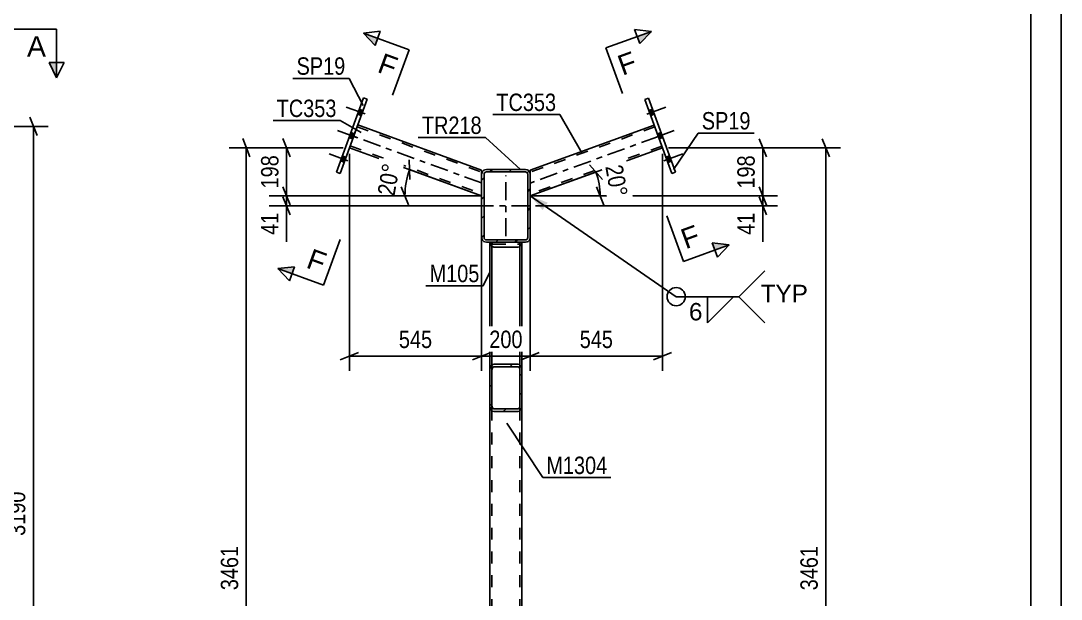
# Model space of a CAD drawing. Header units: millimetres. Extents: x 0 to 841, y 0 to 594.
# Drawn here: x 669.5 to 841, y 350.4 to 445.6 of the extents above; entities that cross this region are included whole.
import ezdxf

# ---------------------------------------------------------------- set-up
doc = ezdxf.new("R2010")
doc.units = ezdxf.units.MM
doc.linetypes.add('DXK_LINE_DOT2', pattern=[3.9198, 1.9599, -1.9599])
doc.linetypes.add('DXK_LINE_DOT3', pattern=[5.9187, 2.979, -0.9799, 0.9799, -0.9799])
doc.styles.add('Arial', font='ARIAL.TTF', dxfattribs={"height": 0.2})
doc.styles.add('Arial Narrow', font='ARIALN.TTF', dxfattribs={"height": 0.2})

# ---------------------------------------------------------------- blocks, each defined once
blk = doc.blocks.new('Unknown-122569972-1162')
at = {"color": 5, "linetype": 'Continuous'}
for p, q in [((841, 0), (841, 594)), ((836, 5), (836, 589))]:
    blk.add_line(p, q, dxfattribs=at)
blk = doc.blocks.new('Part-122569972-1460 - 1405')
at = {"linetype": 'Continuous'}
h = blk.add_hatch(dxfattribs=at)
h.set_pattern_fill('', scale=0.7, style=0, pattern_type=0)
h.set_pattern_definition([(45, (746.854, 382.2126), (-1.57154, 1.57154), [])])
h.paths.add_polyline_path([(746.85, 388.14), (746.85, 382.21), (746.9, 381.85), (747.04, 381.54), (747.25, 381.34), (747.49, 381.26), (751.49, 381.26), (751.74, 381.34), (751.95, 381.54), (752.09, 381.85), (752.13, 382.21), (752.13, 388.14), (752.09, 388.5), (751.95, 388.81), (751.74, 389.02), (751.49, 389.09), (747.49, 389.09), (747.25, 389.02), (747.04, 388.81), (746.9, 388.5)])
h.paths.add_polyline_path([(747.27, 388.48), (747.37, 388.58), (747.49, 388.61), (751.49, 388.61), (751.62, 388.58), (751.72, 388.48), (751.79, 388.32), (751.81, 388.14), (751.81, 382.21), (751.79, 382.03), (751.72, 381.88), (751.62, 381.77), (751.49, 381.74), (747.49, 381.74), (747.37, 381.77), (747.27, 381.88), (747.2, 382.03), (747.17, 382.21), (747.17, 388.14), (747.2, 388.32)])
at = {"color": 2, "linetype": 'Continuous'}
for p, q in [((746.85, 388.14), (746.85, 409.14)), ((752.13, 388.14), (752.13, 409.14)), ((746.9, 388.5), (746.85, 388.14)), ((746.85, 382.21), (746.85, 388.14)), ((747.17, 388.14), (747.2, 388.32)), ((747.17, 382.21), (747.17, 388.14)), ((747.49, 389.09), (747.25, 389.02)), ((747.37, 388.58), (747.49, 388.61)), ((747.49, 389.09), (751.49, 389.09)), ((747.49, 388.61), (751.49, 388.61)), ((751.74, 389.02), (751.49, 389.09)), ((751.49, 388.61), (751.62, 388.58)), ((751.79, 388.32), (751.81, 388.14)), ((751.81, 382.21), (751.81, 388.14)), ((752.13, 388.14), (752.09, 388.5)), ((752.13, 382.21), (752.13, 388.14)), ((746.85, 382.21), (746.9, 381.85)), ((747.2, 382.03), (747.17, 382.21)), ((747.25, 381.34), (747.49, 381.26)), ((747.49, 381.74), (747.37, 381.77)), ((747.49, 381.74), (751.49, 381.74)), ((747.49, 381.26), (751.49, 381.26)), ((751.62, 381.77), (751.49, 381.74)), ((751.49, 381.26), (751.74, 381.34)), ((751.81, 382.21), (751.79, 382.03)), ((752.09, 381.85), (752.13, 382.21))]:
    blk.add_line(p, q, dxfattribs=at)
at = {"color": 7, "linetype": 'DXK_LINE_DOT2'}
for p, q in [((746.85, 409.14), (752.13, 409.14)), ((746.9, 408.92), (746.87, 409.14)), ((747.17, 382.21), (747.17, 409.14)), ((747.19, 409.14), (747.2, 409.11)), ((747.49, 408.34), (747.25, 408.41)), ((747.37, 408.85), (747.49, 408.81)), ((747.49, 408.81), (751.49, 408.81)), ((747.49, 408.34), (751.49, 408.34)), ((751.49, 408.81), (751.62, 408.85)), ((751.74, 408.41), (751.49, 408.34)), ((751.81, 409.14), (751.79, 409.14)), ((751.79, 409.11), (751.79, 409.14)), ((751.81, 382.21), (751.81, 409.14)), ((752.11, 409.14), (752.09, 408.92)), ((746.85, 382.21), (746.85, 388.14)), ((752.13, 382.21), (752.13, 388.14))]:
    blk.add_line(p, q, dxfattribs=at)
for centre, radius, start, end in [((747.74, 409.12), 0.863, 192.9985, 235.0231), ((747.62, 409.2), 0.432, 192.9985, 235.0231), ((751.37, 409.2), 0.432, 304.9769, 347.0015), ((751.24, 409.12), 0.863, 304.9769, 347.0015)]:
    blk.add_arc(centre, radius, start, end, dxfattribs=at)
at = {"color": 2, "linetype": 'Continuous'}
for centre, radius, start, end in [((747.74, 388.31), 0.863, 124.9769, 167.0015), ((747.62, 388.22), 0.432, 124.9769, 167.0015), ((751.37, 388.22), 0.432, 12.9985, 55.0231), ((751.24, 388.31), 0.863, 12.9985, 55.0231), ((747.74, 382.04), 0.863, 192.9985, 235.0231), ((747.62, 382.13), 0.432, 192.9985, 235.0231), ((751.37, 382.13), 0.432, 304.9769, 347.0015), ((751.24, 382.04), 0.863, 304.9769, 347.0015)]:
    blk.add_arc(centre, radius, start, end, dxfattribs=at)
blk = doc.blocks.new('Part-122569972-1440 - 1405')
at = {"color": 7, "linetype": 'DXK_LINE_DOT2'}
for p, q in [((752.13, 409.14), (746.85, 409.14)), ((746.85, 409.14), (746.85, 381.33)), ((746.87, 409.14), (746.9, 408.92)), ((747.17, 381.33), (747.17, 409.14)), ((747.17, 409.14), (747.19, 409.14)), ((747.2, 409.11), (747.19, 409.14)), ((747.25, 408.41), (747.37, 408.37)), ((747.49, 408.81), (747.37, 408.85)), ((747.37, 408.37), (747.49, 408.34)), ((747.49, 408.81), (751.49, 408.81)), ((751.49, 408.34), (747.49, 408.34)), ((751.62, 408.85), (751.49, 408.81)), ((751.49, 408.34), (751.72, 408.41)), ((751.72, 408.41), (751.74, 408.41)), ((751.79, 409.14), (751.79, 409.11)), ((751.81, 381.33), (751.81, 409.14)), ((752.09, 408.92), (752.11, 409.14)), ((752.13, 381.33), (752.13, 409.14))]:
    blk.add_line(p, q, dxfattribs=at)
for centre, radius, start, end in [((747.74, 409.12), 0.863, 192.9985, 235.0231), ((747.62, 409.2), 0.432, 192.9985, 235.0231), ((751.37, 409.2), 0.432, 304.9769, 347.0015), ((751.24, 409.12), 0.863, 304.9769, 347.0015)]:
    blk.add_arc(centre, radius, start, end, dxfattribs=at)
blk = doc.blocks.new('Bolt-122569972-1473 - 1405')
at = {"linetype": 'Continuous'}
for points in [[(773.06, 430.85), (773.36, 430.02), (773.96, 430.24), (773.66, 431.07)], [(773.06, 430.85), (773.36, 430.02), (773.96, 430.24), (773.66, 431.07)], [(773.06, 430.85), (773.36, 430.02), (773.96, 430.24), (773.66, 431.07)], [(774.46, 426.99), (774.76, 426.17), (775.36, 426.39), (775.06, 427.21)], [(774.46, 426.99), (774.76, 426.17), (775.36, 426.39), (775.06, 427.21)], [(775.86, 423.14), (776.16, 422.31), (776.76, 422.53), (776.46, 423.36)], [(775.86, 423.14), (776.16, 422.31), (776.76, 422.53), (776.46, 423.36)], [(775.86, 423.14), (776.16, 422.31), (776.76, 422.53), (776.46, 423.36)]]:
    blk.add_hatch(color=1, dxfattribs=at).paths.add_polyline_path(points)
at = {"color": 1, "linetype": 'Continuous'}
for p, q in [((772.72, 430.26), (775.84, 431.39)), ((772.72, 430.26), (775.84, 431.39)), ((772.72, 430.26), (775.84, 431.39)), ((773.06, 430.85), (773.66, 431.07)), ((773.06, 430.85), (773.66, 431.07)), ((773.06, 430.85), (773.66, 431.07)), ((773.36, 430.02), (773.96, 430.24)), ((773.36, 430.02), (773.96, 430.24)), ((773.36, 430.02), (773.96, 430.24)), ((774.12, 426.4), (777.24, 427.54)), ((774.12, 426.4), (777.24, 427.54)), ((774.46, 426.99), (775.06, 427.21)), ((774.46, 426.99), (775.06, 427.21)), ((774.76, 426.17), (775.36, 426.39)), ((774.76, 426.17), (775.36, 426.39)), ((775.52, 422.55), (778.64, 423.69)), ((775.52, 422.55), (778.64, 423.69)), ((775.52, 422.55), (778.64, 423.69)), ((775.86, 423.14), (776.46, 423.36)), ((775.86, 423.14), (776.46, 423.36)), ((775.86, 423.14), (776.46, 423.36)), ((776.16, 422.31), (776.76, 422.53)), ((776.16, 422.31), (776.76, 422.53)), ((776.16, 422.31), (776.76, 422.53))]:
    blk.add_line(p, q, dxfattribs=at)
blk = doc.blocks.new('Part-122569972-1651 - 1405')
at = {"color": 7, "linetype": 'DXK_LINE_DOT2'}
for p, q in [((725.06, 428.48), (723.69, 424.72)), ((724.95, 428.18), (745.49, 420.71)), ((723.8, 425.02), (745.49, 417.13)), ((745.49, 420.36), (745.49, 416.79))]:
    blk.add_line(p, q, dxfattribs=at)
at = {"color": 2, "linetype": 'Continuous'}
for p, q in [((725.06, 428.48), (745.49, 421.05)), ((723.69, 424.72), (745.49, 416.79)), ((745.49, 421.05), (745.49, 420.36)), ((745.49, 420.36), (745.49, 420.34))]:
    blk.add_line(p, q, dxfattribs=at)
at = {"color": 7, "linetype": 'DXK_LINE_DOT3'}
blk.add_line((745.49, 418.92), (724.38, 426.6), dxfattribs=at)
blk = doc.blocks.new('Bolt-122569972-1471 - 1405')
at = {"linetype": 'Continuous'}
for points in [[(725.63, 430.04), (725.93, 430.87), (725.33, 431.09), (725.03, 430.26)], [(725.63, 430.04), (725.93, 430.87), (725.33, 431.09), (725.03, 430.26)], [(725.63, 430.04), (725.93, 430.87), (725.33, 431.09), (725.03, 430.26)], [(724.23, 426.19), (724.53, 427.02), (723.93, 427.24), (723.63, 426.41)], [(724.23, 426.19), (724.53, 427.02), (723.93, 427.24), (723.63, 426.41)], [(722.82, 422.34), (723.13, 423.16), (722.52, 423.38), (722.22, 422.56)], [(722.82, 422.34), (723.13, 423.16), (722.52, 423.38), (722.22, 422.56)], [(722.82, 422.34), (723.13, 423.16), (722.52, 423.38), (722.22, 422.56)]]:
    blk.add_hatch(color=1, dxfattribs=at).paths.add_polyline_path(points)
at = {"color": 1, "linetype": 'Continuous'}
for p, q in [((726.27, 430.28), (723.15, 431.41)), ((726.27, 430.28), (723.15, 431.41)), ((726.27, 430.28), (723.15, 431.41)), ((725.93, 430.87), (725.33, 431.09)), ((725.93, 430.87), (725.33, 431.09)), ((725.93, 430.87), (725.33, 431.09)), ((725.63, 430.04), (725.03, 430.26)), ((725.63, 430.04), (725.03, 430.26)), ((725.63, 430.04), (725.03, 430.26)), ((724.87, 426.43), (721.75, 427.56)), ((724.87, 426.43), (721.75, 427.56)), ((724.53, 427.02), (723.93, 427.24)), ((724.53, 427.02), (723.93, 427.24)), ((724.23, 426.19), (723.63, 426.41)), ((724.23, 426.19), (723.63, 426.41)), ((723.46, 422.57), (720.34, 423.71)), ((723.46, 422.57), (720.34, 423.71)), ((723.46, 422.57), (720.34, 423.71)), ((722.82, 422.34), (722.22, 422.56)), ((722.82, 422.34), (722.22, 422.56)), ((722.82, 422.34), (722.22, 422.56)), ((723.13, 423.16), (722.52, 423.38)), ((723.13, 423.16), (722.52, 423.38)), ((723.13, 423.16), (722.52, 423.38))]:
    blk.add_line(p, q, dxfattribs=at)
blk = doc.blocks.new('Part-122569972-1505 - 1405')
at = {"color": 2, "linetype": 'Continuous'}
for p, q in [((726, 432.93), (721.55, 420.71)), ((722.15, 420.5), (726.6, 432.71)), ((726, 432.93), (726.6, 432.71)), ((721.55, 420.71), (722.15, 420.5))]:
    blk.add_line(p, q, dxfattribs=at)
blk = doc.blocks.new('Part-122569972-1515 - 1405')
at = {"color": 2, "linetype": 'Continuous'}
for p, q in [((772.99, 432.91), (772.39, 432.69)), ((772.39, 432.69), (776.83, 420.47)), ((772.99, 432.91), (777.44, 420.69)), ((777.44, 420.69), (776.83, 420.47))]:
    blk.add_line(p, q, dxfattribs=at)
blk = doc.blocks.new('Part-122569972-1545 - 1405')
at = {"color": 2, "linetype": 'Continuous'}
for p, q in [((773.93, 428.46), (753.49, 421.02)), ((775.29, 424.7), (753.49, 416.77)), ((753.49, 421.02), (753.49, 420.34))]:
    blk.add_line(p, q, dxfattribs=at)
at = {"color": 7, "linetype": 'DXK_LINE_DOT2'}
for p, q in [((774.04, 428.16), (753.49, 420.68)), ((773.93, 428.46), (775.29, 424.7)), ((775.19, 425), (753.49, 417.11)), ((753.49, 421.02), (753.49, 420.82)), ((753.49, 420.34), (753.49, 416.77))]:
    blk.add_line(p, q, dxfattribs=at)
at = {"color": 7, "linetype": 'DXK_LINE_DOT3'}
blk.add_line((774.61, 426.58), (753.49, 418.89), dxfattribs=at)
blk = doc.blocks.new('Part-122569972-1667 - 1405')
at = {"color": 7, "linetype": 'DXK_LINE_DOT2'}
for p, q in [((746.85, 409.14), (752.13, 409.14)), ((746.85, 382.21), (746.85, 409.14)), ((747.17, 293.54), (747.17, 409.14)), ((751.81, 293.54), (751.81, 409.14)), ((752.13, 382.21), (752.13, 409.14)), ((746.85, 293.54), (746.85, 320.46)), ((752.13, 293.54), (752.13, 320.46)), ((752.13, 293.54), (746.85, 293.54))]:
    blk.add_line(p, q, dxfattribs=at)
at = {"color": 2, "linetype": 'Continuous'}
for p, q in [((746.85, 320.46), (746.85, 382.21)), ((752.13, 320.46), (752.13, 382.21))]:
    blk.add_line(p, q, dxfattribs=at)
blk = doc.blocks.new('Part-122569972-1683 - 1405')
at = {"linetype": 'Continuous'}
h = blk.add_hatch(dxfattribs=at)
h.set_pattern_fill('', scale=0.7, style=0, pattern_type=0)
h.set_pattern_definition([(45, (745.494, 409.9401), (-1.57154, 1.57154), [])])
h.paths.add_polyline_path([(745.49, 420.34), (745.49, 409.94), (745.55, 409.63), (745.73, 409.37), (745.99, 409.2), (746.29, 409.14), (752.69, 409.14), (753, 409.2), (753.26, 409.37), (753.43, 409.63), (753.49, 409.94), (753.49, 420.34), (753.43, 420.65), (753.26, 420.91), (753, 421.08), (752.69, 421.14), (746.29, 421.14), (745.99, 421.08), (745.73, 420.91), (745.55, 420.65)])
h.paths.add_polyline_path([(746.01, 420.62), (746.14, 420.71), (746.29, 420.74), (752.69, 420.74), (752.85, 420.71), (752.98, 420.62), (753.06, 420.49), (753.09, 420.34), (753.09, 409.94), (753.06, 409.79), (752.98, 409.66), (752.85, 409.57), (752.69, 409.54), (746.29, 409.54), (746.14, 409.57), (746.01, 409.66), (745.92, 409.79), (745.89, 409.94), (745.89, 420.34), (745.92, 420.49)])
at = {"color": 2, "linetype": 'Continuous'}
for p, q in [((745.55, 420.65), (745.49, 420.34)), ((745.49, 409.94), (745.49, 420.34)), ((745.89, 420.34), (745.92, 420.49)), ((745.89, 409.94), (745.89, 420.34)), ((746.29, 421.14), (745.99, 421.08)), ((746.14, 420.71), (746.29, 420.74)), ((746.29, 421.14), (752.69, 421.14)), ((746.29, 420.74), (752.69, 420.74)), ((753, 421.08), (752.69, 421.14)), ((752.69, 420.74), (752.85, 420.71)), ((753.06, 420.49), (753.09, 420.34)), ((753.09, 409.94), (753.09, 420.34)), ((753.49, 420.34), (753.43, 420.65)), ((753.49, 409.94), (753.49, 420.34)), ((745.49, 409.94), (745.55, 409.63)), ((745.92, 409.79), (745.89, 409.94)), ((753.09, 409.94), (753.06, 409.79)), ((753.43, 409.63), (753.49, 409.94)), ((745.99, 409.2), (746.29, 409.14)), ((746.29, 409.54), (746.14, 409.57)), ((746.29, 409.54), (752.69, 409.54)), ((746.29, 409.14), (752.69, 409.14)), ((752.85, 409.57), (752.69, 409.54)), ((752.69, 409.14), (753, 409.2))]:
    blk.add_line(p, q, dxfattribs=at)
at = {"color": 7, "linetype": 'DXK_LINE_DOT3'}
for p, q in [((749.49, 410.14), (749.49, 420.14)), ((744.49, 415.14), (754.49, 415.14))]:
    blk.add_line(p, q, dxfattribs=at)
at = {"color": 2, "linetype": 'Continuous'}
for centre, radius, start, end in [((746.29, 420.34), 0.8, 112.5, 157.5), ((746.29, 420.34), 0.4, 112.5, 157.5), ((752.69, 420.34), 0.4, 22.5, 67.5), ((752.69, 420.34), 0.8, 22.5, 67.5), ((746.29, 409.94), 0.4, 202.5, 247.5), ((752.69, 409.94), 0.4, 292.5, 337.5), ((746.29, 409.94), 0.8, 202.5, 247.5), ((752.69, 409.94), 0.8, 292.5, 337.5)]:
    blk.add_arc(centre, radius, start, end, dxfattribs=at)
blk = doc.blocks.new('StraightDimension-122569972-3916 - 3380')
at = {"color": 7, "linetype": 'Continuous'}
for p, q in [((672.23, 426.74), (671.03, 429.74)), ((651.21, 428.24), (674.03, 428.24)), ((671.63, 300.64), (671.63, 428.24)), ((671.03, 302.14), (672.23, 299.14)), ((651.21, 300.64), (674.03, 300.64))]:
    blk.add_line(p, q, dxfattribs=at)
at = {"color": 0}
blk.add_wipeout([(670.88, 368.7), (666.68, 368.7), (666.68, 360.19), (670.88, 360.19)], dxfattribs=at)
at = {"color": 3, "style": 'Arial Narrow'}
blk.add_text('3190', height=2.863, rotation=90.0002, dxfattribs=at).set_placement((670.28, 360.79))
blk = doc.blocks.new('StraightDimension-122569972-1921 - 1405')
at = {"color": 7, "linetype": 'Continuous'}
for p, q in [((775.29, 423.7), (775.29, 387.98)), ((753.49, 415.77), (753.49, 387.98)), ((754.99, 390.98), (751.99, 389.78)), ((773.79, 389.78), (776.79, 390.98)), ((753.49, 390.38), (775.29, 390.38))]:
    blk.add_line(p, q, dxfattribs=at)
at = {"color": 0}
blk.add_wipeout([(767.74, 391.13), (767.74, 395.33), (761.05, 395.33), (761.05, 391.13)], dxfattribs=at)
at = {"color": 3, "style": 'Arial Narrow'}
blk.add_text('545', height=2.863, dxfattribs=at).set_placement((761.65, 391.73))
blk = doc.blocks.new('StraightDimension-122569972-1931 - 1405')
at = {"color": 7, "linetype": 'Continuous'}
for p, q in [((745.49, 415.79), (745.49, 387.98)), ((753.49, 415.77), (753.49, 387.98)), ((743.99, 389.78), (746.99, 390.98)), ((754.99, 390.98), (751.99, 389.78)), ((745.49, 390.38), (753.49, 390.38))]:
    blk.add_line(p, q, dxfattribs=at)
at = {"color": 0}
blk.add_wipeout([(752.84, 391.13), (752.84, 395.33), (746.15, 395.33), (746.15, 391.13)], dxfattribs=at)
at = {"color": 3, "style": 'Arial Narrow'}
blk.add_text('200', height=2.863, dxfattribs=at).set_placement((746.75, 391.73))
blk = doc.blocks.new('AngleDimension-122569972-1841 - 1405')
at = {"color": 7, "linetype": 'Continuous'}
for p, q in [((733.57, 422.73), (733.67, 419.5)), ((744.55, 417.13), (733.62, 421.11)), ((733.62, 421.11), (745.49, 416.79)), ((733.45, 415.29), (732.25, 418.29)), ((732.85, 416.79), (745.49, 416.79))]:
    blk.add_line(p, q, dxfattribs=at)
blk.add_arc((745.49, 416.79), 12.64, 160.0001, 180, dxfattribs=at)
at = {"color": 0}
blk.add_wipeout([(732.72, 422.32), (728.58, 423.05), (727.46, 416.69), (731.6, 415.96)], dxfattribs=at)
at = {"color": 3, "style": 'Arial Narrow'}
blk.add_text('20°', height=2.863, rotation=80.0021, dxfattribs=at).set_placement((731.11, 416.65))
blk = doc.blocks.new('StraightDimension-122569972-1725 - 1405')
at = {"color": 7, "linetype": 'Continuous'}
for p, q in [((791.24, 426.2), (792.44, 423.2)), ((776.29, 424.7), (794.24, 424.7)), ((791.84, 416.77), (791.84, 424.7)), ((754.49, 416.77), (794.24, 416.77)), ((792.44, 415.27), (791.24, 418.27))]:
    blk.add_line(p, q, dxfattribs=at)
at = {"color": 0}
blk.add_wipeout([(791.09, 424.08), (786.89, 424.08), (786.89, 417.39), (791.09, 417.39)], dxfattribs=at)
at = {"color": 3, "style": 'Arial Narrow'}
blk.add_text('198', height=2.863, rotation=90.0002, dxfattribs=at).set_placement((790.49, 417.99))
blk = doc.blocks.new('StraightDimension-122569972-1804 - 1405')
at = {"color": 7, "linetype": 'Continuous'}
for p, q in [((712.75, 426.22), (713.95, 423.22)), ((722.69, 424.72), (710.5, 424.72)), ((713.35, 416.79), (713.35, 424.72)), ((744.49, 416.79), (710.5, 416.79)), ((713.95, 415.29), (712.75, 418.29))]:
    blk.add_line(p, q, dxfattribs=at)
at = {"color": 0}
blk.add_wipeout([(712.6, 424.1), (708.4, 424.1), (708.4, 417.41), (712.6, 417.41)], dxfattribs=at)
at = {"color": 3, "style": 'Arial Narrow'}
blk.add_text('198', height=2.863, rotation=90.0002, dxfattribs=at).set_placement((712, 418.01))
blk = doc.blocks.new('StraightDimension-122569972-1714 - 1405')
at = {"color": 7, "linetype": 'Continuous'}
for p, q in [((802.83, 423.2), (801.63, 426.2)), ((776.29, 424.7), (804.63, 424.7)), ((802.23, 286.25), (802.23, 424.7)), ((801.63, 287.75), (802.83, 284.75)), ((765.77, 286.25), (804.63, 286.25))]:
    blk.add_line(p, q, dxfattribs=at)
at = {"color": 0}
blk.add_wipeout([(801.48, 359.73), (797.28, 359.73), (797.28, 351.22), (801.48, 351.22)], dxfattribs=at)
at = {"color": 3, "style": 'Arial Narrow'}
blk.add_text('3461', height=2.863, rotation=90.0002, dxfattribs=at).set_placement((800.88, 351.82))
blk = doc.blocks.new('StraightDimension-122569972-1736 - 1405')
at = {"color": 7, "linetype": 'Continuous'}
for p, q in [((754.49, 416.77), (794.24, 416.77)), ((791.24, 418.27), (792.44, 415.27)), ((792.44, 413.64), (791.24, 416.64)), ((791.84, 415.14), (791.84, 416.77)), ((754.53, 415.14), (794.24, 415.14))]:
    blk.add_line(p, q, dxfattribs=at)
at = {"color": 0}
blk.add_wipeout([(791.09, 414.62), (786.89, 414.62), (786.89, 409.76), (791.09, 409.76)], dxfattribs=at)
at = {"color": 7, "linetype": 'Continuous'}
blk.add_line((791.84, 415.14), (791.84, 409.23), dxfattribs=at)
blk.add_line((791.84, 415.14), (791.84, 409.23), dxfattribs=at)
at = {"color": 3, "style": 'Arial Narrow'}
blk.add_text('41', height=2.863, rotation=90.0002, dxfattribs=at).set_placement((790.49, 410.36))
blk = doc.blocks.new('StraightDimension-122569972-1781 - 1405')
at = {"color": 7, "linetype": 'Continuous'}
for p, q in [((707.31, 423.22), (706.11, 426.22)), ((722.69, 424.72), (703.86, 424.72)), ((706.71, 286.28), (706.71, 424.72)), ((706.11, 287.78), (707.31, 284.78)), ((733.22, 286.28), (703.86, 286.28))]:
    blk.add_line(p, q, dxfattribs=at)
at = {"color": 0}
blk.add_wipeout([(705.96, 359.76), (701.76, 359.76), (701.76, 351.24), (705.96, 351.24)], dxfattribs=at)
at = {"color": 3, "style": 'Arial Narrow'}
blk.add_text('3461', height=2.863, rotation=90.0002, dxfattribs=at).set_placement((705.36, 351.84))
blk = doc.blocks.new('StraightDimension-122569972-1792 - 1405')
at = {"color": 7, "linetype": 'Continuous'}
for p, q in [((744.49, 416.79), (710.5, 416.79)), ((712.75, 418.29), (713.95, 415.29)), ((713.95, 413.64), (712.75, 416.64)), ((713.35, 415.14), (713.35, 416.79)), ((744.49, 415.14), (710.5, 415.14))]:
    blk.add_line(p, q, dxfattribs=at)
at = {"color": 0}
blk.add_wipeout([(712.6, 414.62), (708.4, 414.62), (708.4, 409.76), (712.6, 409.76)], dxfattribs=at)
at = {"color": 7, "linetype": 'Continuous'}
blk.add_line((713.35, 415.14), (713.35, 409.23), dxfattribs=at)
blk.add_line((713.35, 415.14), (713.35, 409.23), dxfattribs=at)
at = {"color": 3, "style": 'Arial Narrow'}
blk.add_text('41', height=2.863, rotation=90.0002, dxfattribs=at).set_placement((712, 410.36))
blk = doc.blocks.new('AngleDimension-122569972-1828 - 1405')
at = {"color": 7, "linetype": 'Continuous'}
for p, q in [((763.24, 421.91), (765.4, 419.5)), ((764.32, 420.71), (753.49, 416.77)), ((765.02, 416.77), (753.49, 416.77)), ((754.49, 416.77), (765.02, 416.77)), ((765.62, 415.27), (764.42, 418.27))]:
    blk.add_line(p, q, dxfattribs=at)
blk.add_arc((753.49, 416.77), 11.52, 360, 19.9997, dxfattribs=at)
at = {"color": 0}
blk.add_wipeout([(766.29, 415.74), (770.42, 416.47), (769.3, 422.83), (765.17, 422.1)], dxfattribs=at)
at = {"color": 3, "style": 'Arial Narrow'}
blk.add_text('20°', height=2.863, rotation=-80.0021, dxfattribs=at).set_placement((765.86, 421.62))
blk = doc.blocks.new('StraightDimension-122569972-1941 - 1405')
at = {"color": 7, "linetype": 'Continuous'}
for p, q in [((723.69, 423.72), (723.69, 387.98)), ((745.49, 415.79), (745.49, 387.98)), ((725.19, 390.98), (722.19, 389.78)), ((743.99, 389.78), (746.99, 390.98)), ((723.69, 390.38), (745.49, 390.38))]:
    blk.add_line(p, q, dxfattribs=at)
at = {"color": 0}
blk.add_wipeout([(737.94, 391.13), (737.94, 395.33), (731.25, 395.33), (731.25, 391.13)], dxfattribs=at)
at = {"color": 3, "style": 'Arial Narrow'}
blk.add_text('545', height=2.863, dxfattribs=at).set_placement((731.85, 391.73))
blk = doc.blocks.new('SectionMark-122569972-4394 - 3380')
at = {"linetype": 'Continuous'}
blk.add_hatch(color=6, dxfattribs=at).paths.add_polyline_path([(674.19, 438.74), (675.44, 438.74), (675.44, 436.24)])
at = {"color": 6, "linetype": 'Continuous'}
for p, q in [((675.44, 444.24), (667.44, 444.24)), ((675.44, 444.24), (675.44, 436.24)), ((674.19, 438.74), (676.69, 438.74)), ((675.44, 436.24), (674.19, 438.74)), ((676.69, 438.74), (675.44, 436.24))]:
    blk.add_line(p, q, dxfattribs=at)
at = {"color": 0, "linetype": 'Continuous'}
blk.add_wipeout([(673.69, 439.74), (673.69, 443.24), (670.57, 443.24), (670.57, 439.74)], dxfattribs=at)
at = {"color": 3, "linetype": 'Continuous', "style": 'Arial'}
blk.add_text('A', height=3.34, dxfattribs=at).set_placement((670.57, 439.74))
blk = doc.blocks.new('Mark-122569972-1541 - 1405')
at = {"color": 0}
blk.add_wipeout([(757.78, 430.77), (757.78, 433.77), (747.91, 433.77), (747.91, 430.77)], dxfattribs=at)
blk.add_wipeout([(757.78, 430.77), (757.78, 433.77), (747.91, 433.77), (747.91, 430.77)], dxfattribs=at)
at = {"color": 30, "linetype": 'Continuous'}
for p in [(747.31, 430.17), (761.98, 423.9)]:
    blk.add_line(p, (758.38, 430.17), dxfattribs=at)
at = {"color": 3, "style": 'Arial Narrow'}
blk.add_text('TC353', height=2.863, dxfattribs=at).set_placement((747.91, 430.77))
blk = doc.blocks.new('Mark-122569972-9426 - 1405')
at = {"color": 0}
blk.add_wipeout([(745.5, 426.99), (745.5, 429.99), (735.64, 429.99), (735.64, 426.99)], dxfattribs=at)
blk.add_wipeout([(745.5, 426.99), (745.5, 429.99), (735.64, 429.99), (735.64, 426.99)], dxfattribs=at)
at = {"color": 30, "linetype": 'Continuous'}
for p in [(735.04, 426.39), (751.88, 421.12)]:
    blk.add_line(p, (746.1, 426.39), dxfattribs=at)
at = {"color": 3, "style": 'Arial Narrow'}
blk.add_text('TR218', height=2.863, dxfattribs=at).set_placement((735.64, 426.99))
blk = doc.blocks.new('Mark-122569972-1501 - 1405')
at = {"color": 0}
blk.add_wipeout([(723.03, 436.74), (723.03, 439.74), (714.99, 439.74), (714.99, 436.74)], dxfattribs=at)
blk.add_wipeout([(723.03, 436.74), (723.03, 439.74), (714.99, 439.74), (714.99, 436.74)], dxfattribs=at)
at = {"color": 30, "linetype": 'Continuous'}
for p in [(714.39, 436.14), (725.94, 431.69)]:
    blk.add_line(p, (723.63, 436.14), dxfattribs=at)
at = {"color": 3, "style": 'Arial Narrow'}
blk.add_text('SP19', height=2.863, dxfattribs=at).set_placement((714.99, 436.74))
blk = doc.blocks.new('Mark-122569972-1511 - 1405')
at = {"color": 0}
blk.add_wipeout([(789.81, 427.73), (789.81, 430.73), (781.77, 430.73), (781.77, 427.73)], dxfattribs=at)
blk.add_wipeout([(789.81, 427.73), (789.81, 430.73), (781.77, 430.73), (781.77, 427.73)], dxfattribs=at)
at = {"color": 30, "linetype": 'Continuous'}
for p, q in [((777.12, 421.12), (781.17, 427.13)), ((781.17, 427.13), (790.41, 427.13))]:
    blk.add_line(p, q, dxfattribs=at)
at = {"color": 3, "style": 'Arial Narrow'}
blk.add_text('SP19', height=2.863, dxfattribs=at).set_placement((781.77, 427.73))
blk = doc.blocks.new('Mark-122569972-1647 - 1405')
at = {"color": 0}
blk.add_wipeout([(721.58, 429.78), (721.58, 432.78), (711.71, 432.78), (711.71, 429.78)], dxfattribs=at)
blk.add_wipeout([(721.58, 429.78), (721.58, 432.78), (711.71, 432.78), (711.71, 429.78)], dxfattribs=at)
at = {"color": 30, "linetype": 'Continuous'}
for p in [(711.11, 429.18), (725.61, 427.25)]:
    blk.add_line(p, (722.18, 429.18), dxfattribs=at)
at = {"color": 3, "style": 'Arial Narrow'}
blk.add_text('TC353', height=2.863, dxfattribs=at).set_placement((711.71, 429.78))
blk = doc.blocks.new('SectionMark-122569972-1976 - 1405')
at = {"linetype": 'Continuous'}
for points in [[(728.37, 442.75), (727.94, 441.57), (726.02, 443.6)], [(714.67, 405.13), (714.25, 403.95), (711.9, 404.81)]]:
    blk.add_hatch(color=6, dxfattribs=at).paths.add_polyline_path(points)
at = {"color": 6, "linetype": 'Continuous'}
for p, q in [((726.02, 443.6), (728.79, 443.92)), ((726.02, 443.6), (727.94, 441.57)), ((727.94, 441.57), (728.79, 443.92)), ((711.9, 404.81), (714.67, 405.13)), ((713.82, 402.78), (711.9, 404.81)), ((714.67, 405.13), (713.82, 402.78))]:
    blk.add_line(p, q, dxfattribs=at)
at = {"color": 0, "linetype": 'Continuous'}
for points in [[(730.8, 436.27), (732, 439.56), (729.32, 440.54), (728.12, 437.25)], [(719.07, 404.06), (720.27, 407.35), (717.59, 408.32), (716.39, 405.03)]]:
    blk.add_wipeout(points, dxfattribs=at)
at = {"color": 6, "linetype": 'Continuous'}
for p, q in [((733.53, 440.87), (726.02, 443.6)), ((733.53, 440.87), (730.8, 433.35)), ((719.41, 402.07), (722.15, 409.59)), ((719.41, 402.07), (711.9, 404.81))]:
    blk.add_line(p, q, dxfattribs=at)
at = {"color": 3, "linetype": 'Continuous', "style": 'Arial'}
for p in [(728.12, 437.25), (716.39, 405.03)]:
    blk.add_text('F', height=3.34, rotation=-20.002, dxfattribs=at).set_placement(p)
blk = doc.blocks.new('SectionMark-122569972-1978 - 1405')
at = {"linetype": 'Continuous'}
for points in [[(771.55, 441.86), (771.12, 443.03), (773.47, 443.89)], [(783.92, 407.87), (783.49, 409.04), (786.27, 408.72)]]:
    blk.add_hatch(color=6, dxfattribs=at).paths.add_polyline_path(points)
at = {"color": 6, "linetype": 'Continuous'}
for p, q in [((771.55, 441.86), (770.7, 444.21)), ((770.7, 444.21), (773.47, 443.89)), ((773.47, 443.89), (771.55, 441.86)), ((786.27, 408.72), (783.49, 409.04)), ((783.49, 409.04), (784.35, 406.69)), ((786.27, 408.72), (784.35, 406.69))]:
    blk.add_line(p, q, dxfattribs=at)
at = {"color": 0, "linetype": 'Continuous'}
for points in [[(771.37, 437.54), (770.17, 440.82), (767.49, 439.85), (768.69, 436.56)], [(781.77, 408.95), (780.58, 412.24), (777.9, 411.26), (779.1, 407.97)]]:
    blk.add_wipeout(points, dxfattribs=at)
at = {"color": 6, "linetype": 'Continuous'}
for p, q in [((765.95, 441.15), (773.47, 443.89)), ((765.95, 441.15), (768.69, 433.63)), ((778.75, 405.99), (776.02, 413.5)), ((778.75, 405.99), (786.27, 408.72))]:
    blk.add_line(p, q, dxfattribs=at)
at = {"color": 3, "linetype": 'Continuous', "style": 'Arial'}
for p in [(768.69, 436.56), (779.1, 407.97)]:
    blk.add_text('F', height=3.34, rotation=20.002, dxfattribs=at).set_placement(p)
blk = doc.blocks.new('WeldMark-122569972-1999 - 1405')
at = {"linetype": 'Continuous'}
blk.add_hatch(color=30, dxfattribs=at).paths.add_polyline_path([(755.54, 414.45), (753.49, 416.77), (756.39, 415.68)])
at = {"color": 30, "linetype": 'Continuous'}
blk.add_line((753.49, 416.77), (777.55, 400.18), dxfattribs=at)
at = {"color": 3, "linetype": 'Continuous'}
for q in [(792.16, 404.47), (792.16, 395.89)]:
    blk.add_line((787.87, 400.18), q, dxfattribs=at)
blk.add_arc((777.55, 400.18), 1.5, 90, 270, dxfattribs=at)
at = {"color": 0}
blk.add_wipeout([(782.07, 396.08), (782.07, 399.48), (779.45, 399.48), (779.45, 396.08)], dxfattribs=at)
at = {"color": 30, "linetype": 'Continuous'}
blk.add_line((777.55, 400.18), (787.87, 400.18), dxfattribs=at)
at = {"color": 3, "linetype": 'Continuous'}
for p, q in [((782.73, 400.18), (787.02, 400.18)), ((787.02, 400.18), (782.73, 395.89)), ((782.73, 395.89), (782.73, 400.18))]:
    blk.add_line(p, q, dxfattribs=at)
blk.add_arc((777.55, 400.18), 1.5, 270, 90, dxfattribs=at)
at = {"color": 3, "style": 'Arial'}
blk.add_text('6', height=2.87, dxfattribs=at).set_placement((779.65, 396.28))
at = {"color": 0, "linetype": 'Continuous'}
blk.add_wipeout([(799.25, 399.28), (799.25, 402.28), (791.47, 402.28), (791.47, 399.28)], dxfattribs=at)
blk.add_wipeout([(799.25, 399.28), (799.25, 402.28), (791.47, 402.28), (791.47, 399.28)], dxfattribs=at)
at = {"color": 3, "linetype": 'Continuous', "style": 'Arial'}
blk.add_text('TYP', height=2.865, dxfattribs=at).set_placement((791.47, 399.28))
blk = doc.blocks.new('MarkSet-122569972-2014 - 1405')
at = {"color": 0}
blk.add_wipeout([(766.2, 370.98), (766.2, 373.98), (756.15, 373.98), (756.15, 370.98)], dxfattribs=at)
blk.add_wipeout([(766.2, 370.98), (766.2, 373.98), (756.15, 373.98), (756.15, 370.98)], dxfattribs=at)
at = {"color": 30, "linetype": 'Continuous'}
for p, q in [((749.66, 379.37), (755.55, 370.38)), ((755.55, 370.38), (766.8, 370.38))]:
    blk.add_line(p, q, dxfattribs=at)
at = {"color": 3, "style": 'Arial Narrow'}
blk.add_text('M1304', height=2.863, dxfattribs=at).set_placement((756.15, 370.98))
blk = doc.blocks.new('MarkSet-122569972-2021 - 1405')
at = {"color": 0}
blk.add_wipeout([(745.14, 402.58), (745.14, 405.58), (736.91, 405.58), (736.91, 402.58)], dxfattribs=at)
blk.add_wipeout([(745.14, 402.58), (745.14, 405.58), (736.91, 405.58), (736.91, 402.58)], dxfattribs=at)
at = {"color": 30, "linetype": 'Continuous'}
for p in [(746.85, 404.25), (736.31, 401.98)]:
    blk.add_line(p, (745.74, 401.98), dxfattribs=at)
at = {"color": 3, "style": 'Arial Narrow'}
blk.add_text('M105', height=2.863, dxfattribs=at).set_placement((736.91, 402.58))

msp = doc.modelspace()

# ---------------------------------------------------------------- block references
for name in ['Unknown-122569972-1162', 'Part-122569972-1505 - 1405', 'Part-122569972-1515 - 1405', 'Bolt-122569972-1471 - 1405', 'Bolt-122569972-1473 - 1405', 'Part-122569972-1651 - 1405', 'Part-122569972-1545 - 1405', 'Part-122569972-1683 - 1405', 'Part-122569972-1460 - 1405', 'Part-122569972-1440 - 1405', 'Part-122569972-1667 - 1405']:
    msp.add_blockref(name, (0, 0))

# ---------------------------------------------------------------- next in the draw order: block references
for name in ['SectionMark-122569972-4394 - 3380', 'Mark-122569972-1501 - 1405', 'StraightDimension-122569972-3916 - 3380', 'StraightDimension-122569972-1921 - 1405']:
    msp.add_blockref(name, (0, 0))

# ---------------------------------------------------------------- next in the draw order: block references
for name in ['Mark-122569972-1647 - 1405', 'StraightDimension-122569972-1931 - 1405']:
    msp.add_blockref(name, (0, 0))

# ---------------------------------------------------------------- next in the draw order: block references
for name in ['StraightDimension-122569972-1725 - 1405', 'AngleDimension-122569972-1841 - 1405']:
    msp.add_blockref(name, (0, 0))

# ---------------------------------------------------------------- next in the draw order: block references
for name in ['StraightDimension-122569972-1804 - 1405', 'StraightDimension-122569972-1714 - 1405']:
    msp.add_blockref(name, (0, 0))

# ---------------------------------------------------------------- next in the draw order: block references
for name in ['Mark-122569972-1511 - 1405', 'StraightDimension-122569972-1781 - 1405', 'StraightDimension-122569972-1736 - 1405', 'MarkSet-122569972-2014 - 1405']:
    msp.add_blockref(name, (0, 0))

# ---------------------------------------------------------------- next in the draw order: block references
for name in ['AngleDimension-122569972-1828 - 1405', 'StraightDimension-122569972-1792 - 1405']:
    msp.add_blockref(name, (0, 0))

# ---------------------------------------------------------------- next in the draw order: block references
for name in ['SectionMark-122569972-1978 - 1405', 'StraightDimension-122569972-1941 - 1405']:
    msp.add_blockref(name, (0, 0))

# ---------------------------------------------------------------- next in the draw order: block references
for name in ['SectionMark-122569972-1976 - 1405', 'Mark-122569972-1541 - 1405', 'WeldMark-122569972-1999 - 1405', 'MarkSet-122569972-2021 - 1405']:
    msp.add_blockref(name, (0, 0))

# ---------------------------------------------------------------- next in the draw order: block references
msp.add_blockref('Mark-122569972-9426 - 1405', (0, 0))

doc.saveas('drawing.dxf')
